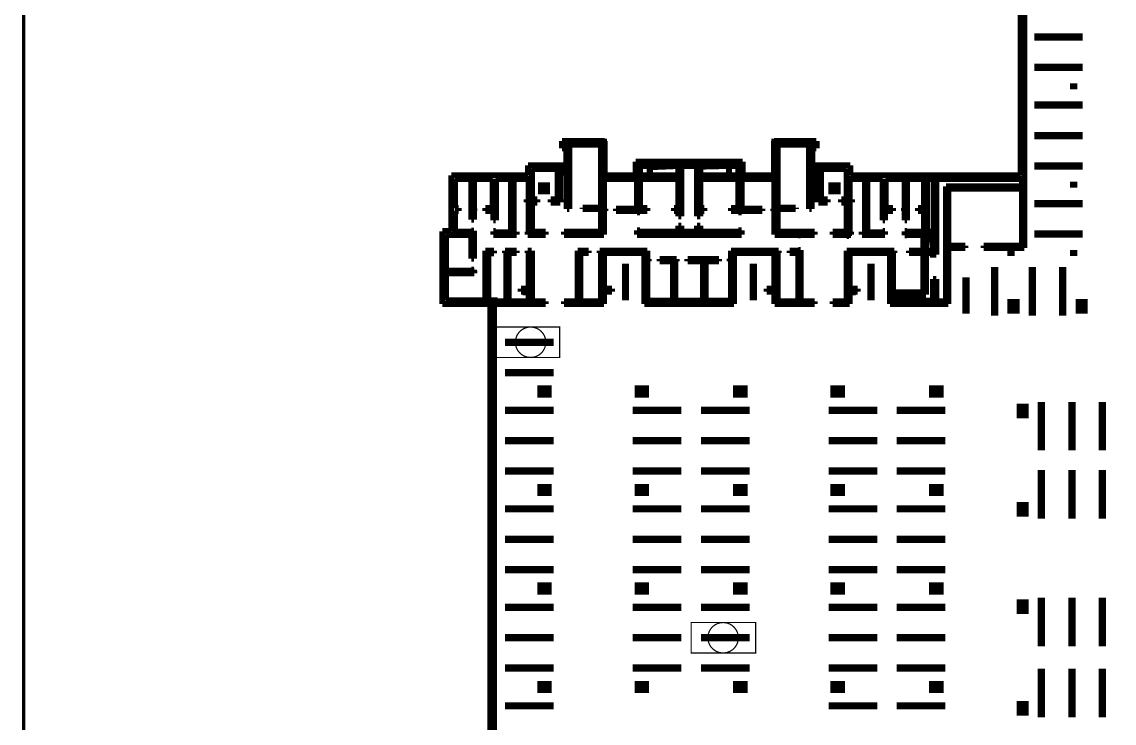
# Model space of a CAD drawing. Header units: millimetres. Extents: x 0 to 1249171, y -42321 to 335084.
# Drawn here: x 710752 to 800542, y 166175 to 223850 of the extents above; entities that cross this region are included whole.
import ezdxf

# ---------------------------------------------------------------- set-up
doc = ezdxf.new("R2010")
doc.units = ezdxf.units.MM
doc.header["$LTSCALE"] = 1000
doc.linetypes.add('A6-DK-B1F$0$HIDDEN2', pattern=[4.762499999999999, 3.175, -1.5875])
for name, color, linetype in [('A6-DK-B1F$0$A-PRKG', 175, 'A6-DK-B1F$0$HIDDEN2'), ('P_core', 1, 'Continuous'), ('P_lot', 5, 'Continuous'), ('留孔', 1, 'Continuous')]:
    doc.layers.add(name, color=color, linetype=linetype)
doc.layers.add('P_wall', color=7, linetype='Continuous', lineweight=50)
doc.layers.get('0').off()
doc.layers.get('A6-DK-B1F$0$A-PRKG').off()

# ---------------------------------------------------------------- blocks, each defined once
blk = doc.blocks.new('A6-DK-B1F$0$标准车位')
blk.add_lwpolyline([(350, 4599.999999999767), (1250, -2.328306436538696e-10), (2150, 4599.999999999767)])
blk.add_lwpolyline([(350, 4599.999999999767), (2150, 4599.999999999767), (2150, -2.328306436538696e-10), (350, -2.328306436538696e-10)], close=True)
at = {"layer": 'P_lot', "const_width": 600}
blk.add_lwpolyline([(1250, 299.9999999997672), (1250, 4299.999999999767)], dxfattribs=at)
blk = doc.blocks.new('A6-DK-B1F$0$$0$A$C46FA2BC5')
at = {"layer": 'P_lot', "const_width": 600}
blk.add_lwpolyline([(-1100, -650.0000000000007), (-1100, -3650)], dxfattribs=at)

msp = doc.modelspace()

# ---------------------------------------------------------------- linework, layer by layer
at = {"layer": 'P_core'}
for points in [[(754171.8784575646, 209660.0000000001), (753171.8784575646, 209660.0000000001), (754171.8784575646, 210660.0000000001), (753171.8784575646, 210660.0000000001)], [(777051.878345816, 209660.0000000001), (778051.878345816, 209660.0000000001), (777051.878345816, 210660.0000000001), (778051.878345816, 210660.0000000001)]]:
    msp.add_solid(points, dxfattribs=at)
at = {"layer": 'P_wall', "const_width": 300}
msp.add_lwpolyline([(710901.8667677012, 334834.20989163), (948920.5347595927, 334834.20989163), (948920.5347595927, -42071.08277393237), (710901.8667677012, -42071.08277393237)], close=True, dxfattribs=at)
at = {"layer": 'P_wall', "const_width": 500}
for points in [[(792866.8784428044, 211230.0000000005), (792866.8784428044, 226800.0000000005)], [(793166.8784428044, 226800.0000000005), (793166.8784428044, 210930.0000000005)], [(797516.8784428043, 218550.0000000006), (796916.8784428043, 218550.0000000006)], [(755151.8785008234, 214054.999595352), (758651.8783597819, 214054.999595352)], [(755151.8785008234, 213454.999595352), (755151.8785008234, 214054.999595352)], [(755751.878442809, 213454.999595352), (755151.8785008234, 213454.999595352)], [(758601.8779904547, 211034.999986157), (758601.8779904547, 214004.9811560501), (755501.878439723, 214004.981155984), (755501.878439723, 211755.0000000308)], [(755751.878442809, 213754.999595352), (755751.878442809, 213454.999595352)], [(758351.878442809, 213754.999595352), (755751.878442809, 213754.999595352)], [(758351.878442809, 213754.9811560448), (755751.878442809, 213754.9811560448)], [(755751.878442809, 213754.9811560448), (755751.878442809, 208554.9811560446)], [(758351.8781959633, 208554.9811560445), (758351.878442809, 213754.9811560448)], [(758351.878928504, 213654.9997259506), (758351.878442809, 213754.999595352)], [(758351.878928504, 210934.9998955037), (758351.878928504, 213654.9997259506)], [(758651.8783597819, 214054.999595352), (758651.8783597819, 213439.9994648795)], [(772571.8778748775, 211234.9998955037), (772571.8778748775, 214054.5974744248)], [(772571.8778748775, 214054.5974744248), (772871.878443577, 214054.5974744248)], [(772621.878812926, 211034.999986157), (772621.878812926, 214004.9811560501), (775721.8783636575, 214004.981155984), (775721.8783636575, 211755.0000000308)], [(772871.878443577, 213754.999595352), (772871.8778646122, 210934.9998955037)], [(772871.878443577, 214054.5974744248), (776071.8783025579, 214054.5974744248)], [(775471.879162771, 213754.999595352), (772871.878443577, 213754.999595352)], [(772871.8786074175, 208554.9811560445), (772871.8783605718, 213754.9811560448)], [(772871.8783605718, 213754.9811560448), (775471.8783605718, 213754.9811560448)], [(775471.8783605718, 213754.9811560448), (775471.8783605718, 208554.9811560446)], [(775471.8784739982, 213454.5975298262), (775471.879162771, 213754.999595352)], [(776071.8783025579, 213454.5974744248), (775471.8784739982, 213454.5975298262)], [(776071.8783025579, 214054.5974744248), (776071.8783025579, 213454.5974744248)], [(758651.8783597819, 213439.9994648795), (758651.878928504, 213439.9994648795)], [(758651.878928504, 213439.9994648795), (758651.878928504, 211234.9998955037)], [(752371.8784451219, 212054.9995573428), (752371.8784451219, 211234.9998955037)], [(755751.878442809, 212054.9995573428), (752371.8784451219, 212054.9995573428)], [(754791.878442809, 211755), (752671.878442809, 211755)], [(752671.878442809, 211755), (752671.878442809, 209245)], [(752671.8784451219, 211754.999595352), (755151.8787320089, 211754.9997097989)], [(752671.8784482656, 209244.9997259506), (752671.8784451219, 211754.999595352)], [(754791.878442809, 209245), (754791.878442809, 211755)], [(755501.878439723, 211755.0000000308), (754991.878442809, 211755)], [(754991.878442809, 211755), (754991.878442809, 209245)], [(755151.8787320089, 211754.9997097989), (755151.8788745523, 211454.9997262267)], [(755501.878439723, 209245.0000000308), (755501.878439723, 211755.0000000308)], [(755751.878442809, 208994.9997259506), (755751.878442809, 212054.9995573428)], [(761211.8770766538, 211234.9998955037), (761211.8770766538, 212354.999917069)], [(761211.8770766538, 212354.999917069), (770011.8769518886, 212354.9993748565)], [(761311.8779215848, 212205.0002830698), (769911.8783387006, 212205.0001301057)], [(761311.8779215848, 211235.0003242195), (761311.8779215848, 212205.0002830698)], [(761561.8803316292, 212004.9998955036), (764711.8793504465, 212004.9997014162)], [(761561.8803316292, 212004.9998955036), (761561.881227461, 208544.9997908338)], [(761561.8804099344, 212005.0003005817), (769661.8810004597, 212005.0001328563)], [(761561.8804099344, 211235.0003459156), (761561.8804099344, 212005.0003005817)], [(762351.7427419508, 212005.0001284111), (768872.0140612518, 212005.0001286642)], [(762351.7427419508, 211235.0001695531), (762351.7427419508, 212005.0001284111)], [(762351.7427419508, 211235.0000652468), (762351.7427419508, 212005.0001284111)], [(762351.7427419508, 212005.0001284111), (764761.8784017047, 212005.0001284111)], [(762351.7427419508, 211235.0000445283), (762413.9271227675, 211900.8813303199)], [(762413.9271227675, 211900.8813303199), (764761.8784017047, 212005.0001285047)], [(764711.8793504466, 208544.9997911974), (764711.8793504465, 212004.9997014162)], [(764761.8784017047, 212005.0001284111), (764761.8784017047, 211235.0000652468)], [(764961.8793504465, 212004.9996860124), (766261.8774529346, 212004.9996059129)], [(764961.8793504465, 212004.9996860125), (764961.8793504466, 208294.9997911974)], [(766261.8774529346, 212004.999605913), (766261.8774529346, 208294.9997911974)], [(766461.8784014977, 212005.0001284771), (766461.8784015421, 211235.0000653127)], [(768872.0140612518, 212005.0001286642), (766461.8784014977, 212005.0001284771)], [(766461.8784015421, 211235.0000653127), (766568.3443334466, 211946.367564301)], [(766511.8774529347, 212004.9995905093), (769661.8810114007, 212004.9993964215)], [(766511.8774529346, 208544.9997911974), (766511.8774529346, 212004.9995905092)], [(766568.3443334466, 211946.367564301), (768872.0140612518, 212005.0001286642)], [(768872.0140612518, 212005.0001286642), (768872.0140831111, 211235.0002945779)], [(768872.014061296, 211235.0000654999), (768872.0140612518, 212005.0001286642)], [(769661.8810004597, 212005.0001328563), (769661.8810223191, 211235.0002945779)], [(769661.8810114007, 208544.9997911974), (769661.8810114007, 212004.9993964215)], [(769911.8783387006, 212205.0001301057), (769911.87836823, 211235.0003036816)], [(770011.8769518886, 212354.9993748565), (770011.8769518886, 211234.9998955037)], [(775471.8783574525, 212054.9997025697), (775471.8780806481, 208994.9997259506)], [(778851.8783582591, 212054.9995590764), (775471.8783574525, 212054.9997025697)], [(775721.8783636575, 209245.0000000308), (775721.8783636575, 211755.0000000308)], [(775721.8783636575, 211755.0000000308), (776231.8783605718, 211755)], [(775771.481981189, 212054.9997262266), (776071.8780713724, 212054.999711467)], [(776071.8780713724, 211754.9997259506), (778551.8783582591, 211754.9997259506)], [(776071.8780713724, 211454.9997262267), (776071.8780713724, 211754.9997259506)], [(776231.8783605718, 211755), (776231.8783605718, 209245)], [(776431.8783605718, 209245), (776431.8783605718, 211755)], [(776431.8783605718, 211755), (778551.8783605718, 211755)], [(778551.8783605718, 211755), (778551.8783605718, 209245)], [(778551.8783582591, 211754.9997259506), (778551.8783582591, 209244.9997259506)], [(778851.8783582591, 211234.9998955037), (778851.8783582591, 212054.9995590764)], [(746062.0766332829, 211234.9998955037), (746062.0766332826, 206634.9997911974)], [(752371.8784451219, 211234.9998955037), (746062.0766332829, 211234.9998955037)], [(746362.0766332829, 210934.9996178967), (749461.8787519475, 210934.9996178967)], [(746362.0766332829, 208544.9997911975), (746362.0766332829, 210934.9996178967)], [(747711.8773404444, 207585.0000652468), (747711.8773404444, 210934.9998919461)], [(747911.8773404444, 208504.7777410288), (747911.8773404444, 210934.9998919461)], [(749461.8787519475, 210934.9996178967), (749461.8785967291, 208544.9997911974)], [(749711.8785843612, 208294.9997911974), (749711.8787550625, 210934.9996178967)], [(749711.8787550625, 210934.9996178967), (752421.8784450891, 210934.9996178967)], [(750966.8783180628, 210934.9998919461), (750966.9328543032, 206534.4000020279)], [(751166.8783180628, 210934.9998919461), (751166.9328543032, 206585.0131808825)], [(752421.8784417211, 209244.9999945003), (752421.87844114, 210935.0001637632)], [(752421.8784450891, 210934.9996178967), (752421.8784479746, 209244.9997262408)], [(755151.8788745523, 211454.9997262267), (755501.8785853524, 211454.9997262267)], [(755501.8785853524, 211454.9997262267), (755501.878442809, 208994.9997259506)], [(761311.8810674683, 210934.9998951401), (758351.878928504, 210934.9998955037)], [(758601.8779904547, 211034.999986157), (758601.8782392995, 208454.9811560446)], [(758651.878928504, 211234.9998955037), (760861.8786136387, 211234.9998955037)], [(760861.8786136387, 211234.9998955037), (761211.8770766538, 211234.9998955037)], [(761311.8779215848, 211235.0003321751), (761311.8778778871, 208195.3462049308)], [(764961.8793504352, 211235.000332357), (761311.8779215848, 211235.0003321751)], [(761311.881239829, 208294.9997908338), (761311.8810674683, 210934.9998951401)], [(761561.8778513278, 210935.0001691894), (761561.8778513278, 208195.3462026205)], [(764961.8793504352, 210935.0001693713), (761561.8778513278, 210935.0001691894)], [(764761.8784017047, 211235.0000652468), (762351.7427419508, 211235.0000652468)], [(769911.87836823, 211235.0003325388), (766261.8774529233, 211235.0003323845)], [(769661.878297973, 210935.0001695531), (766261.8774529233, 210935.0001694004)], [(766461.8784015421, 211235.0000653127), (768872.014061296, 211235.0000654999)], [(769661.878297973, 208195.3462026205), (769661.878297973, 210935.0001695531)], [(769911.8783245322, 208195.3462049308), (769911.87836823, 211235.0003325388)], [(769911.8811746583, 210934.9998955037), (769911.8809990328, 208294.9997911974)], [(772871.8778646122, 210934.9998955037), (769911.8811746583, 210934.9998955037)], [(770011.8769518886, 211234.9998955037), (772571.8778748775, 211234.9998955037)], [(772621.878812926, 211034.999986157), (772621.8785640812, 208454.9811560446)], [(775721.8780754855, 211454.9997262267), (776071.8780713724, 211454.9997262267)], [(775721.8780806481, 208994.9997259506), (775721.8780754855, 211454.9997262267)], [(778801.8783616596, 209244.9999945003), (778801.8783622407, 210935.0001637632)], [(778801.8783582591, 210934.9998955037), (781511.8780495783, 210934.9998955037)], [(778801.8783582591, 209244.9997262408), (778801.8783582591, 210934.9998955037)], [(781761.8780859764, 211234.9998955037), (778851.8783582591, 211234.9998955037)], [(780056.8784852958, 210885.0001695531), (780056.8239490555, 206585.0131808452)], [(780256.8784852958, 210885.0001695531), (780256.8239490555, 206534.9837834784)], [(781511.8780495783, 210934.9998955037), (781511.8782190199, 208294.9997911974)], [(785162.0766332828, 211234.9998955037), (781761.8780859764, 211234.9998955037)], [(781761.8782066519, 208544.9997911974), (781761.8780994344, 210934.9998955037)], [(781761.8780859764, 210934.9998955037), (784911.8787799262, 210934.9998955037)], [(783321.8786970091, 208544.9999074305), (783321.8786970091, 210885.0001695529)], [(783521.8786970091, 207535.0000652465), (783521.8786970091, 210885.0001695528)], [(784911.8787799262, 210934.9998955037), (784911.8787799275, 208544.9997911974)], [(785152.0765474576, 211230.0000000005), (792866.8784428044, 211230.0000000005)], [(785152.0765488811, 210930.0000000005), (785152.0765474576, 211230.0000000005)], [(793166.8784428044, 210930.0000000005), (785152.0765488811, 210930.0000000005)], [(785162.0766332828, 209394.9997911975), (785162.0766332828, 211234.9998955037)], [(785712.0767934654, 205250.0041482272), (785712.0767934654, 210930.0041482272)], [(785912.0767934654, 205450.0041482272), (785912.0767934654, 210930.0041482272)], [(792366.8784427969, 210980.0000000006), (791766.8784427969, 210980.0000000006)], [(792966.8784427817, 210930.0041482272), (792966.8784427817, 205450.0041482272)], [(793166.8784427817, 210930.0041482272), (793166.8784427817, 205250.0041482272)], [(786712.0767934654, 210330.0041482272), (792966.8784427817, 210330.0041482272)], [(786712.0767934654, 205450.0041482272), (786712.0767934654, 210330.0041482272)], [(786912.0767934654, 210130.0041482272), (792966.8784427817, 210130.0041482272)], [(786912.0767934654, 205450.0041482272), (786912.0767934654, 210130.0041482272)], [(797516.8784428043, 210450.0000000006), (796916.8784428043, 210450.0000000006)], [(752244.878448585, 209244.9997259506), (752244.878448585, 208994.9997259506)], [(752421.8784479746, 209244.9997262408), (752244.878448585, 209244.9997259506)], [(752244.878448585, 208994.9997259506), (752994.8765226044, 208994.9994487564)], [(752421.8781577878, 208995), (752421.8781577878, 206585.0000652468)], [(752671.8781577878, 209044.9998421838), (753121.878442809, 209044.9998421838)], [(752671.8781577878, 208994.9998421838), (752671.8781577878, 209044.9998421838)], [(752671.8781577878, 206584.8276871168), (752671.8781577878, 208995)], [(752671.878442809, 209245), (753121.878442809, 209245.0000000001)], [(752994.8765226044, 209244.9997259506), (752671.8784482656, 209244.9997259506)], [(752994.8765226044, 208994.9994487564), (752994.8765226044, 209244.9997259506)], [(753121.878442809, 208995.0000000001), (752994.8765186225, 208994.9999999793)], [(753121.878442809, 209245.0000000001), (753121.878442809, 208995.0000000001)], [(754221.878442809, 208995.0000000001), (754221.878442809, 209245.0000000001)], [(754221.878442809, 209245.0000000001), (754791.878442809, 209245)], [(754221.878442809, 209044.9998421838), (755011.8784576643, 209044.9997679286)], [(755011.878442809, 208995), (754221.878442809, 208995.0000000001)], [(754991.878442809, 209245), (755011.878442809, 209245)], [(755011.878442809, 209245), (755011.878442809, 208995)], [(755501.878442809, 208995), (755501.878442809, 209245)], [(755551.878442809, 208995), (755501.878442809, 208995)], [(755501.878442809, 208994.9997259506), (755751.878442809, 208994.9997259506)], [(755551.878442809, 208454.9811560446), (755551.878442809, 208995)], [(775471.8780806481, 208994.9997259506), (775721.8780806481, 208994.9997259506)], [(775671.8783605718, 208454.9811560446), (775671.8783605718, 208995)], [(775671.8783605718, 208995), (775721.8783605718, 208995)], [(775721.8783605718, 208995), (775721.8783605718, 209245)], [(776231.8783605718, 209245), (776211.8783605718, 209245)], [(776211.8783605718, 209245), (776211.8783605718, 208995)], [(777001.8783605718, 209044.9659869966), (776211.8783605718, 209044.9659869966)], [(776211.8783605718, 208995), (777001.8783605718, 208995.0000000001)], [(777001.8783605718, 209245.0000000001), (776431.8783605718, 209245)], [(777001.8783605718, 208995.0000000001), (777001.8783605718, 209245.0000000001)], [(778551.8783605718, 209245), (778101.8783605718, 209245.0000000001)], [(778101.8783605718, 209245.0000000001), (778101.8783605718, 208995.0000000001)], [(778551.884950878, 209044.9659869966), (778101.8783605718, 209044.9659869966)], [(778101.8783605718, 208995.0000000001), (778228.8802847583, 208994.9999999793)], [(778228.8802807771, 209244.9997259506), (778228.8802807771, 208994.9997259506)], [(778551.8783582591, 209244.9997259506), (778228.8802807771, 209244.9997259506)], [(778228.8802807771, 208994.9997259506), (778751.878354796, 208994.9997259506)], [(778551.8786455928, 208995), (778551.8786455928, 206585.0000652467)], [(778551.884950878, 208994.9659869966), (778551.884950878, 209044.9659869966)], [(778751.878354796, 208994.9997259506), (778978.878354796, 208994.9997259506)], [(778978.878354796, 209244.9997259506), (778801.8783582591, 209244.9997262408)], [(778801.8786455928, 208995), (778801.8786455928, 206585.0000652093)], [(778978.878354796, 208994.9997259506), (778978.878354796, 209244.9997259506)], [(785161.8776424836, 208144.9997911974), (785162.0766332828, 209394.9997911975)], [(746661.8774547325, 208544.9997911975), (746362.0766332829, 208544.9997911975)], [(746362.0766332829, 208294.9997911975), (746661.8774547325, 208294.9997911975)], [(746362.0766332826, 206584.9997911974), (746362.0766332829, 208294.9997911975)], [(746661.8774547325, 208294.9997911975), (746661.8774547325, 208544.9997911975)], [(747951.878309146, 208504.7777410288), (747911.8773404444, 208504.7777410288)], [(747951.878309146, 208305), (747911.8773407498, 208305)], [(747911.8773404444, 207585.0000652468), (747911.8773404444, 208305)], [(747951.878309146, 208505), (747951.878309146, 208305)], [(748851.8784451215, 208544.9997911974), (748851.8784451215, 208294.9997911974)], [(749461.8785967291, 208544.9997911974), (748851.8784451215, 208544.9997911974)], [(748851.8784451215, 208294.9997911974), (749711.8785843612, 208294.9997911974)], [(749511.878302962, 207534.8846894613), (749511.878302962, 208295.0000652468)], [(749711.878302962, 208295.0000652468), (749711.878302962, 207534.8846894613)], [(752421.8784451219, 208444.9997911974), (752671.8784451219, 208444.9997911974)], [(752421.8784451219, 206584.9997911975), (752421.8784451219, 208444.9997911974)], [(752671.8784451219, 208444.9997911974), (752671.8784451219, 206584.8274130675)], [(755751.878442809, 208454.9811560446), (755551.878442809, 208454.9811560446)], [(755751.878442809, 208554.9811560446), (755751.878442809, 208454.9811560446)], [(756851.878442809, 208454.9811560445), (756851.878442809, 208554.9811560446)], [(756851.878442809, 208554.9811560446), (758351.8781959633, 208554.9811560445)], [(757071.878442809, 208454.9811560446), (756851.878442809, 208454.9811560445)], [(757191.8784428089, 208454.9811560446), (757071.8784428089, 208454.9811560446)], [(758601.8782392995, 208454.9811560446), (757191.878442809, 208454.9811560446)], [(758351.8781959643, 208654.9999258667), (758351.8781959643, 206584.9999258667)], [(758601.8781959643, 208654.9999258667), (758351.8781959643, 208654.9999258667)], [(758601.8782200075, 208655.0000594569), (758601.8781919824, 208655.0000594569)], [(758601.8781919824, 208655.0000594569), (758601.8781919824, 208454.9811560446)], [(758601.8781959643, 206334.9999258667), (758601.8781959643, 208654.9999258667)], [(758702.1644726172, 208495.0000652468), (758601.8786411702, 208495.0000652468)], [(758702.1644726172, 208295.0000652468), (758601.8786411702, 208295.0000652468)], [(758702.1644726172, 208495.0000652468), (758702.1644726172, 208295.0000652468)], [(761311.8780041875, 208495.0003908545), (759602.1644726172, 208495.0000652468)], [(759602.1644726172, 208295.0000652468), (759602.1644726172, 208495.0000652468)], [(761311.8780041875, 208295.0003908545), (759602.1644726172, 208295.0000652468)], [(761311.8778778871, 208195.3462049308), (761563.1801651563, 208195.3462026084)], [(762171.878928504, 208294.9997911974), (761311.881239829, 208294.9997908338)], [(761561.881227461, 208544.9997908338), (762171.878928504, 208544.9997911974)], [(762171.878928504, 208544.9997911974), (762171.878928504, 208294.9997911974)], [(764361.8793504466, 208544.9997911974), (764711.8793504466, 208544.9997911974)], [(764361.8793504466, 208294.9997911974), (764361.8793504466, 208544.9997911974)], [(764711.8793504466, 208294.9997911974), (764361.8793504466, 208294.9997911974)], [(764711.8793504466, 207844.9997911974), (764711.8793504466, 208294.9997911974)], [(764961.8793504466, 208294.9997911974), (764961.8793504466, 207844.9997911974)], [(766261.8774529346, 208294.9997911974), (766261.8774529346, 207844.9997911974)], [(766861.8774529344, 208544.9997911974), (766511.8774529346, 208544.9997911974)], [(766511.8774529346, 208294.9997911974), (766861.8774529344, 208294.9997911974)], [(766511.8774529346, 207844.9997911974), (766511.8774529346, 208294.9997911974)], [(766861.8774529344, 208294.9997911974), (766861.8774529344, 208544.9997911974)], [(769051.3967783048, 208544.9997911974), (769661.8810114007, 208544.9997911974)], [(769051.3967783048, 208294.9997911974), (769051.3967783048, 208544.9997911974)], [(769911.8809990328, 208294.9997911974), (769051.3967783048, 208294.9997911974)], [(769660.5766382245, 208195.3462026084), (769911.8783245322, 208195.3462049308)], [(769911.8787991933, 208495.0003908545), (771621.5923307636, 208495.0000652468)], [(769911.8787991933, 208295.0003908545), (771621.5923307636, 208295.0000652468)], [(771621.5923307636, 208295.0000652468), (771621.5923307636, 208495.0000652468)], [(772521.5923307636, 208495.0000652468), (772521.5923307636, 208295.0000652468)], [(772521.5923307636, 208495.0000652468), (772621.8781622106, 208495.0000652468)], [(772521.5923307636, 208295.0000652468), (772621.8781622106, 208295.0000652468)], [(772621.8778748771, 206334.9999258667), (772621.8778748771, 208654.9999258667)], [(772621.8778748771, 208654.9999258667), (772871.8778748771, 208654.9999258667)], [(772621.8785833732, 208655.0000594569), (772621.8786113984, 208655.0000594569)], [(772621.8786113984, 208655.0000594569), (772621.8786113984, 208454.9811560446)], [(772621.8785640812, 208454.9811560446), (774031.8783605718, 208454.9811560446)], [(772871.8778748771, 208654.9999258667), (772871.8778748771, 206584.9999258667)], [(774371.8783605718, 208554.9811560446), (772871.8786074175, 208554.9811560445)], [(774031.8783605718, 208454.9811560446), (774151.8783605718, 208454.9811560446)], [(774151.8783605718, 208454.9811560446), (774371.8783605718, 208454.9811560445)], [(774371.8783605718, 208454.9811560445), (774371.8783605718, 208554.9811560446)], [(775471.8783605718, 208554.9811560446), (775471.8783605718, 208454.9811560446)], [(775471.8783605718, 208454.9811560446), (775671.8783605718, 208454.9811560446)], [(778551.8783582591, 208444.9997911974), (778551.8783582596, 206584.8274130675)], [(778801.8783582591, 208444.9997911974), (778551.8783582591, 208444.9997911974)], [(778801.8783582596, 206584.9997911975), (778801.8783582591, 208444.9997911974)], [(781511.8782190199, 208294.9997911974), (782371.8783582596, 208294.9997911974)], [(781511.8785004186, 207534.7278387374), (781511.8785004186, 208295.0000652466)], [(781711.8785004186, 207534.7278387374), (781711.8785004186, 208295.0000652466)], [(782371.8783582596, 208544.9997911974), (781761.8782066519, 208544.9997911974)], [(782371.8783582596, 208294.9997911974), (782371.8783582596, 208544.9997911974)], [(783271.8784942346, 208545.2221664017), (783271.8784942346, 208295.0000652467)], [(783271.8784942346, 208544.9999074305), (783321.8786970091, 208544.9999074305)], [(783271.8784942346, 208295.0000652467), (783321.8786967036, 208295.0000652467)], [(783321.8786970091, 207535.0000652466), (783321.8786970091, 208295.0000652467)], [(784411.8787799275, 208544.9997911974), (784411.8787799275, 208294.9997911974)], [(784911.8787799275, 208544.9997911974), (784411.8787799275, 208544.9997911974)], [(784411.8787799275, 208294.9997911974), (784911.8787799274, 208294.9997911974)], [(784911.8787799274, 208294.9997911974), (784911.8787799274, 208144.9997911974)], [(784911.8787799161, 208145.0000652467), (784911.8787799161, 206935.0000652467)], [(784911.8787799274, 208144.9997911974), (785161.8776424836, 208144.9997911974)], [(785162.0766332832, 208294.9997911974), (785161.8787799274, 208294.9997911974)], [(785161.8787799161, 206935.0000652467), (785161.8787799161, 208145.0000652467)], [(747711.8773404444, 207585.0000652468), (747911.8773404444, 207585.0000652468)], [(749711.878302962, 207534.8846894613), (749511.878302962, 207534.8846894613)], [(764961.8793504466, 207844.9997911974), (764711.8793504466, 207844.9997911974)], [(766261.8774529346, 207844.9997911974), (766511.8774529346, 207844.9997911974)], [(781711.8785004186, 207534.7278387374), (781511.8785004186, 207534.7278387374)], [(783521.8786970091, 207535.0000652465), (783321.8786970091, 207535.0000652466)], [(745311.8781188406, 206634.9997911974), (745311.878118841, 200654.9998955037)], [(746062.0766332826, 206634.9997911974), (745311.8781188406, 206634.9997911974)], [(745361.8781188416, 206634.9997424865), (745361.8781188416, 206634.9998077333)], [(745611.8781188406, 206334.9998077333), (745661.8781188416, 206334.9998077333)], [(745611.8781188416, 200954.999471424), (745611.8781188406, 206334.9998077333)], [(745661.8781188416, 206334.9997911974), (747711.8773404557, 206334.9997911974)], [(745661.8781188416, 206334.9998077333), (745661.8781188416, 206334.9997911974)], [(747711.8773404557, 206584.9997911974), (746362.0766332826, 206584.9997911974)], [(747711.8773404444, 206685.0000652468), (747911.8773404444, 206685.0000652468)], [(747711.8773404444, 204375.0000652466), (747711.8773404444, 206685.0000652468)], [(747711.8773404557, 206334.9997911974), (747711.8773404557, 206584.9997911974)], [(747911.8773404444, 206685.0000652468), (747911.8773404444, 204375.0000652466)], [(749711.878302962, 206634.8846894613), (749511.878302962, 206634.8846894613)], [(749511.878302962, 206334.7958361559), (749511.878302962, 206634.8846894613)], [(750903.9478599328, 206334.8087137504), (749511.878302962, 206334.7958361559)], [(749711.878302962, 206534.3868863922), (749711.878302962, 206634.8846894613)], [(750903.9455256755, 206534.3997639867), (749711.878302962, 206534.3868863922)], [(750966.932848406, 206534.398768181), (750903.9455256986, 206534.3979910139)], [(750903.9478599328, 206334.8087137504), (751421.8796121149, 206334.8170169624)], [(751421.8772778955, 206585.0183299026), (751166.9328483755, 206585.0144147293)], [(751421.8796123896, 206334.7958361485), (751421.8772778955, 206585.0183299026)], [(752321.8796123896, 206334.7958361485), (752321.8772781324, 206585.0000652394)], [(752321.8772781324, 206585.0000652394), (752421.8781637221, 206585.0000652468)], [(752321.8784454227, 206584.9997911975), (752421.8784451219, 206584.9997911975)], [(752321.8784451219, 206334.8274130675), (752321.8784454227, 206584.9997911975)], [(752471.8784451219, 206334.8274130675), (752321.8784451219, 206334.8274130675)], [(752321.8796119479, 206334.8298945568), (752471.680187941, 206334.8311455516)], [(752421.8781577878, 206334.8276871168), (753811.8444636177, 206335.0000652467)], [(752421.8781577878, 206334.8307460919), (752421.8781577878, 206334.8276871168)], [(753071.8784451219, 206334.8274130675), (752471.8784451219, 206334.8274130675)], [(753812.0614828024, 206585.0000652467), (752671.8781577878, 206584.8276871168)], [(752671.8784451219, 206584.8274130675), (753071.8784451219, 206584.8274130675)], [(753071.8784451219, 206584.8274130675), (753071.8784451219, 206334.8274130675)], [(753811.8444636177, 206335.0000652467), (753812.0614828024, 206585.0000652467)], [(755312.0464132804, 206585.0000652467), (755311.8293940957, 206335.0000652467)], [(755311.8293940957, 206335.0000652467), (757951.8786411702, 206334.8276871168)], [(757951.8786411702, 206584.8276871168), (755312.0464132804, 206585.0000652467)], [(757851.8781959643, 206584.9999258667), (757851.8781959643, 206334.9999258667)], [(758351.8781959643, 206584.9999258667), (757851.8781959643, 206584.9999258667)], [(757851.8781959643, 206334.9999258667), (758601.8781959643, 206334.9999258667)], [(761311.8778563797, 206695.3467701425), (761311.8778513278, 206335.0003302702)], [(761561.8779858962, 206695.3467678321), (761311.8778563797, 206695.3467701425)], [(761311.8778513278, 206335.0003302702), (769911.878297973, 206335.0003306339)], [(761561.8779858962, 206695.3467678321), (761561.8778513278, 206585.0003302702)], [(761561.8778513278, 206585.0003302702), (769661.878297973, 206585.0003306339)], [(762861.8794466895, 206584.9997911974), (762861.8794466895, 206334.9997911974)], [(764711.879464448, 206584.9997911974), (762861.8794466895, 206584.9997911974)], [(762861.8794466895, 206334.9997911974), (764961.879464448, 206334.9997911974)], [(764711.879464448, 207084.9997911974), (764711.879464448, 206584.9997911974)], [(764961.879464448, 207084.9997911974), (764711.879464448, 207084.9997911974)], [(764961.879464448, 206334.9997911974), (764961.879464448, 207084.9997911974)], [(766261.8773389333, 207084.9997911974), (766511.8773389333, 207084.9997911974)], [(766261.8773389333, 206334.9997911974), (766261.8773389333, 207084.9997911974)], [(768361.8773566915, 206334.9997911974), (766261.8773389333, 206334.9997911974)], [(766511.8773389333, 207084.9997911974), (766511.8773389333, 206584.9997911974)], [(766511.8773389333, 206584.9997911974), (768361.8773566915, 206584.9997911974)], [(768361.8773566915, 206584.9997911974), (768361.8773566915, 206334.9997911974)], [(769661.878297973, 206585.0003306339), (769661.878297973, 206695.3467678321)], [(769911.8783030249, 206695.3467701425), (769661.8788174846, 206695.3467678321)], [(769911.878297973, 206335.0003306339), (769911.8783030249, 206695.3467701425)], [(773371.8778748771, 206334.9999258667), (772621.8778748771, 206334.9999258667)], [(772871.8778748771, 206584.9999258667), (773371.8778748771, 206584.9999258667)], [(775910.3970919219, 206585.0000652467), (773271.8781622105, 206585.0000652467)], [(774572.3182952105, 206335.0000652467), (773271.8781622105, 206335.0000652467)], [(773371.8778748771, 206584.9999258667), (773371.8778748771, 206334.9999258667)], [(774572.3182952105, 206335.0000652467), (774572.2721430716, 206288.2266942829)], [(774572.2721430716, 206288.2266942829), (774772.2721437853, 206288.2266942829)], [(774772.2721437853, 206288.2266942829), (774772.3182959241, 206335.0000652467)], [(775910.3970919219, 206335.0000652467), (774772.3182959241, 206335.0000652467)], [(775910.3970919219, 206335.0000652467), (775910.3970919219, 206585.0000652467)], [(778551.8786455928, 206585.0000652467), (777411.857397458, 206585.0000652467)], [(777411.857397458, 206335.0000652467), (777411.857397458, 206585.0000652467)], [(778551.8786717578, 206335.0000652467), (777411.857397458, 206335.0000652467)], [(778151.8783582596, 206584.8274130675), (778151.8783582596, 206334.8274130675)], [(778551.8783582596, 206584.8274130675), (778151.8783582596, 206584.8274130675)], [(778151.8783582596, 206334.8274130675), (778751.8783582596, 206334.8274130675)], [(778551.8786717578, 206235.0607165742), (778551.8786717578, 206335.0000542035)], [(778751.8783582596, 206334.8274130675), (778901.8783582596, 206334.8274130675)], [(778801.8786455928, 206335.0000652467), (778751.8786717578, 206335.0000652467)], [(778751.8786717578, 206335.0000542035), (778751.8786717578, 206235.0607165742)], [(778901.8756388862, 206335.002272769), (778752.0766154396, 206335.0035236813)], [(778901.8783579587, 206584.9997911975), (778801.8783582596, 206584.9997911975)], [(778901.8779727018, 206585.0000652843), (778801.8786396584, 206585.0000652093)], [(778801.8786455928, 206335.0031078043), (778801.8786455928, 206335.0000652467)], [(778901.8756384447, 206334.9682143607), (778901.8779727018, 206585.0000652843)], [(778901.8783582596, 206334.8274130675), (778901.8783579587, 206584.9997911975)], [(779801.8756384447, 206334.9682143606), (779801.8779729387, 206585.0183299475)], [(781219.8089432964, 206334.9694207536), (779801.8756387193, 206334.9893951746)], [(779801.8779729387, 206585.0183299475), (780056.8239490706, 206585.0144146919)], [(780256.8239490403, 206534.9825496312), (781219.8112775306, 206534.9701013376)], [(781219.8089432808, 206334.9682142856), (781711.8785004186, 206334.9682142856)], [(781219.811277538, 206534.9706678424), (781511.8785004186, 206534.9706678424)], [(781511.8785004186, 206634.7278387374), (781711.8785004186, 206634.7278387374)], [(781511.8785004186, 206534.9706678424), (781511.8785004186, 206634.7278387374)], [(781711.8785004186, 206334.9682142856), (781711.8785004186, 206634.7278387374)], [(783321.8774023096, 206284.9987090318), (783321.8776896539, 206635.0000652466)], [(783521.8778868376, 206284.9987090318), (783321.8774023096, 206284.9987090318)], [(783321.8776896539, 206635.0000652466), (783521.8781741819, 206635.0000652466)], [(783511.878894204, 206584.8287692826), (784911.8787799274, 206584.8287692826)], [(783511.878894204, 206334.8274130675), (783511.878894204, 206584.8287692826)], [(785661.8781158181, 206334.8274130675), (783511.878894204, 206334.8274130675)], [(783521.8781741819, 206635.0000652466), (783521.8778868376, 206284.9987090318)], [(784862.2190180258, 205034.9677175795), (784862.2190180258, 206284.9987090317)], [(784911.8787799274, 206934.9997911974), (785161.8787799274, 206934.9997911974)], [(784911.8787799274, 206584.8287692826), (784911.8787799274, 206934.9997911974)], [(785062.2190180258, 205034.9677175795), (785062.2190180258, 206284.9987090317)], [(785062.2190180258, 205034.9677175795), (785062.2190180258, 206284.9987090317)], [(785062.2190180258, 206284.9987090317), (785661.875396445, 206284.9987090317)], [(785161.8787799274, 206934.9997911974), (785161.8787799274, 206584.8287205716)], [(785161.8787799274, 206584.8287205716), (785912.0765907255, 206584.8287205716)], [(785185.6659749462, 206139.4867437999), (785661.875396445, 206284.9987090317)], [(785661.875396445, 206284.9987090317), (785661.875396445, 205195.0001201763)], [(785661.8781158181, 205194.9998461269), (785661.8781158181, 206334.8274130675)], [(785912.0765907255, 206584.8287205716), (785912.0765907255, 204884.9997911974)], [(786712.0767934666, 206525.0000652468), (786912.0767934666, 206525.0000652468)], [(786712.0767934666, 206325.0000652468), (786712.0767934666, 206525.0000652468)], [(786712.0767934666, 206325.0000652468), (786712.0768417355, 200855.0000165358)], [(786912.0767934666, 206525.0000652468), (786912.0768417355, 200655.0000165358)], [(778751.8786717578, 206235.0607165742), (778551.8786717578, 206235.0607165742)], [(785062.2190180258, 205034.9677175795), (785185.6659749462, 206139.4867437999)], [(786712.0767934654, 205450.0041482272), (788316.8784428022, 205450.0041482272)], [(788316.8784428022, 205450.0041482272), (788316.8784428022, 205250.0041482272)], [(789816.8784428022, 205450.0041482272), (789816.8784428022, 205250.0041482272)], [(792966.8784427817, 205450.0041482272), (789816.8784428022, 205450.0041482272)], [(748851.8781637221, 205035.1966984424), (749571.7829405128, 205035.1966984424)], [(748851.8781637221, 203705.0000622901), (748851.8781637221, 205035.1966984424)], [(748851.8781637221, 205034.9999999465), (749571.7829405128, 205034.9999999465)], [(748851.8781637332, 204854.9999999465), (748851.8781637332, 200905.0001695531)], [(749101.8781637221, 204815.1966984424), (749101.8781637332, 200905.0001695531)], [(749101.8781637221, 204815.1966984424), (749101.8781637221, 203705.0000622901)], [(749571.7829405128, 204815.1966984424), (749101.8781637221, 204815.1966984424)], [(749571.7829405128, 205035.1966984424), (749571.7829405128, 204815.1966984424)], [(750471.7829405128, 205034.9999999465), (750471.7829405128, 204834.9999999465)], [(750471.7829405128, 205034.9999999465), (751421.8781382545, 205034.9999999466)], [(750471.7829405128, 204834.9999999465), (750571.7829405128, 204834.9999999465)], [(750571.7829405128, 204834.9999999465), (750571.7829405128, 200855.0001695531)], [(750771.7829405128, 204834.9999999465), (751421.8781382545, 204834.9999999466)], [(750771.7829405128, 204834.9999999465), (750771.7829405128, 200855.0001695531)], [(751421.8781382545, 204834.9999999466), (751421.8781382545, 205034.9999999465)], [(752321.8781382545, 205034.9999999465), (752321.8781382545, 204834.9999999466)], [(752321.8781382545, 205034.9999999466), (752671.8781371193, 205034.9999999465)], [(752321.8781382545, 204834.9999999466), (752421.8781382545, 204834.9999999465)], [(752421.8781382545, 204834.9999999465), (752421.8781889551, 200855.0001695531)], [(752671.8781371193, 205034.9999999465), (752671.8781900905, 200855.0001695531)], [(756452.0421293863, 205035.0000652467), (756452.0421460386, 200855.0001695531)], [(756452.0421293863, 205035.0000652467), (757351.8786471155, 205035.0000652467)], [(756651.0421301, 204835.0000652467), (756651.0421460385, 200855.0001695531)], [(757351.8786471155, 204835.0000652467), (756651.0421301, 204835.0000652467)], [(757351.8786471155, 205035.0000652467), (757351.8786471155, 204835.0000652467)], [(758251.8786471155, 205035.0000652467), (762171.8786471155, 205035.0000652467)], [(758251.8786471155, 205035.0000652467), (758251.8786471155, 204835.0000652467)], [(758251.8786471155, 204835.0000652467), (758351.8786471155, 204835.0000652467)], [(758351.8786471155, 200855.0001695531), (758351.8786471155, 204835.0000652467)], [(758601.8786471155, 204835.0000652467), (758601.8786471155, 200655.0001695531)], [(761921.8786471155, 204835.0000652467), (758601.8786471155, 204835.0000652467)], [(761921.8786471155, 200905.0001695531), (761921.8786471155, 204835.0000652467)], [(762171.8786471155, 205035.0000652467), (762171.8786471155, 204352.2878104212)], [(769052.139426673, 205035.0000652467), (772971.8781622105, 205035.0000652467)], [(769052.139426673, 204367.5217041896), (769052.139426673, 205035.0000652467)], [(769302.139426673, 204838.1967637426), (772621.8781622105, 204838.1967637426)], [(769302.139426673, 203705.00006229), (769302.139426673, 204838.1967637426)], [(772621.8781622105, 204838.1967637426), (772621.8781622105, 200655.0001695531)], [(772871.8781622105, 204838.1967637426), (772871.8781622105, 200855.0001695531)], [(772871.8781622105, 204838.1967637426), (772971.8781622105, 204838.1967637426)], [(772971.8781622105, 204838.1967637426), (772971.8781622105, 205035.0000652467)], [(773871.8781622105, 205038.1967637426), (773871.8781622105, 204838.1967637426)], [(774572.3182952105, 205038.1967637426), (773871.8781622105, 205038.1967637426)], [(773871.8781622105, 204838.1967637426), (774572.3182952105, 204838.1967637426)], [(774572.3182952105, 205088.1967637426), (774772.3182959241, 205088.1967637426)], [(774572.3182952105, 205038.1967637426), (774572.3182952105, 205088.1967637426)], [(774572.3182952105, 204838.1967637426), (774572.318279272, 200855.0001695531)], [(774772.3182959241, 205088.1967637426), (774772.3182959241, 205038.1967637426)], [(774772.3182959241, 205038.1967637426), (774772.318279272, 200855.0001695531)], [(778551.8786187866, 200855.0001695531), (778551.8786717578, 204984.9999999465)], [(778551.8786717578, 205034.9999889033), (778551.8786717578, 204984.9999889033)], [(778751.8786717578, 205034.9999889033), (778551.8786717578, 205034.9999889033)], [(778751.8786717578, 205035.00007629), (781775.3692942512, 205035.00007629)], [(778751.8786717578, 205035.0000652467), (778751.8786717578, 205034.9999889033)], [(778801.8786706222, 204835.00007629), (778801.8786173546, 200655.0001695531)], [(781775.3692942512, 204835.00007629), (778801.8786706222, 204835.00007629)], [(782471.7918098291, 205035.00007629), (781775.3692942512, 205035.00007629)], [(782121.8786455928, 204835.00007629), (781775.3692942512, 204835.00007629)], [(782121.8786455928, 203705.0000622901), (782121.8786455928, 204835.00007629)], [(782371.8786455928, 204835.00007629), (782471.9654251769, 204835.00007629)], [(782371.8786455928, 203705.0000622901), (782371.8786455928, 204835.00007629)], [(782471.9654251769, 204835.00007629), (782471.7918098291, 205035.00007629)], [(783671.8786455928, 205034.9677175795), (784862.2190180258, 205034.9677175795)], [(783671.8786455928, 204834.9677175795), (783671.8786455928, 205034.9677175795)], [(783671.8786455928, 204834.9677175795), (785412.0738713524, 204834.9677175795)], [(784861.8784031292, 201605.0001695531), (784861.8784031292, 204834.9677175795)], [(785061.8784031292, 201405.0001695531), (785061.8784031292, 204834.9677175795)], [(785062.2190180258, 205034.9677175795), (785412.0738713524, 205034.9677175795)], [(785412.0738713524, 205034.9677175795), (785062.2190180258, 205034.9677175795)], [(785412.0738713524, 205195.0001201763), (785412.0738713524, 205034.9677175795)], [(785661.875396445, 205195.0001201763), (785412.0738713524, 205195.0001201763)], [(785412.0765907255, 205194.9998461269), (785661.8781158181, 205194.9998461269)], [(785412.0765907255, 204694.9998461269), (785412.0765907255, 205194.9998461269)], [(785912.0765907255, 204694.9998461269), (785412.0765907255, 204694.9998461269)], [(785711.8769783742, 205194.9998461269), (785711.8781158176, 205194.9998461269)], [(785712.0767934654, 205250.0041482272), (785912.0767934654, 205250.0041482272)], [(785911.8769783742, 205194.9998461269), (785912.0765907255, 205194.9998461269)], [(785912.0765907255, 204884.9997911974), (785911.8769783742, 204884.9997911974)], [(785912.0765907255, 205194.9998461269), (785912.0765907255, 204694.9998461269)], [(786712.0767934654, 205250.0041482272), (788316.8784428022, 205250.0041482272)], [(793166.8784427817, 205250.0041482272), (789816.8784428022, 205250.0041482272)], [(792366.8784427968, 204850.0000000004), (791766.8784427968, 204850.0000000004)], [(797516.8784428043, 204850.0000000004), (796916.8784428043, 204850.0000000004)], [(747711.8773404444, 204375.0000652466), (747911.8773404444, 204375.0000652466)], [(748851.8784451217, 203704.9997882407), (748851.8784451215, 200954.9998955037)], [(749101.8784451217, 203704.9997882407), (748851.8784451217, 203704.9997882407)], [(749101.8784451219, 200954.9998955037), (749101.8784451217, 203704.9997882407)], [(752421.8778722978, 203804.9997882407), (752671.8778722978, 203804.9997882407)], [(752421.8778764, 201904.9997882407), (752421.8778722978, 203804.9997882407)], [(752671.8778722978, 203804.9997882407), (752671.8768244914, 201854.9998975432)], [(758351.8783597819, 203804.9997882407), (758351.8783597825, 201354.9998975432)], [(758601.8783597819, 203804.9997882407), (758351.8783597819, 203804.9997882407)], [(758601.8783597825, 201904.9997882407), (758601.8783597819, 203804.9997882407)], [(761921.878928504, 203704.9997882407), (761921.878928504, 200954.9994648795)], [(762171.878928504, 203704.9997882407), (761921.878928504, 203704.9997882407)], [(762171.8786471155, 204352.2878104212), (762271.8786471155, 204352.2878104212)], [(762171.8786471155, 204152.2878104212), (762171.8786471155, 200905.0001695531)], [(762271.8786471155, 204152.2878104212), (762171.8786471155, 204152.2878104212)], [(762171.878928504, 201179.9999504333), (762171.878928504, 203704.9997882407)], [(762271.8786471155, 204352.2878104212), (762271.8786471155, 204152.2878104212)], [(763171.8786471155, 204152.2878104212), (763171.8786471155, 204352.2878104212)], [(764571.40777353, 204352.2878104212), (763171.8786471155, 204352.2878104212)], [(764271.4078586445, 204152.2878104212), (763171.8786471155, 204152.2878104212)], [(764271.4078586445, 204152.2878104212), (764271.4078586445, 200905.0001695531)], [(764471.40777353, 204152.2878104212), (764471.40777353, 200905.0001695531)], [(764571.40777353, 204152.2878104212), (764471.4077675845, 204152.2878104212)], [(764571.40777353, 204152.2878104212), (764571.40777353, 204352.2878104212)], [(765471.40777353, 204352.2878104212), (765471.4077735292, 204152.2878104212)], [(765580.0004003344, 204352.2878104212), (765471.40777353, 204352.2878104212)], [(765471.40777353, 204152.2878104212), (766752.3490298507, 204152.2878104212)], [(765580.0004003344, 204352.2878104212), (768052.139426673, 204352.2878104212)], [(766752.3490298507, 204152.2878104212), (766752.3490298507, 200905.0001695531)], [(766952.3489387907, 204152.2878104212), (768052.139426673, 204152.2878104212)], [(766952.3489447362, 204152.2878104212), (766952.3489447362, 200905.0001695531)], [(768052.139426673, 204152.2878104212), (768052.139426673, 204352.2878104212)], [(768952.139426673, 204367.5217041896), (768952.139426673, 204147.5217041896)], [(769052.139426673, 204367.5217041896), (768952.139426673, 204367.5217041896)], [(768952.139426673, 204147.5217041896), (769052.139426673, 204147.5217041896)], [(769051.8970946049, 201154.9999504333), (769052.142146046, 203704.9997882407)], [(769052.139426673, 203705.00006229), (769052.139426673, 204147.5217041896)], [(769052.142146046, 203704.9997882407), (769302.142146046, 203704.9997882407)], [(769302.142146046, 203704.9997882407), (769302.4245563358, 200654.9997987419)], [(772621.8778791552, 203804.9997882407), (772871.8778791552, 203804.9997882407)], [(772621.8778748775, 201904.9997882407), (772621.8778791552, 203804.9997882407)], [(772871.8778791552, 203804.9997882407), (772871.8778748775, 201354.9998975432)], [(778551.8783532192, 203804.9997882407), (778551.8772208157, 201854.9998975432)], [(778801.8783532192, 203804.9997882407), (778551.8783532192, 203804.9997882407)], [(778801.8783496406, 201904.9997882407), (778801.8783532192, 203804.9997882407)], [(782121.8783582596, 203704.9997882407), (782122.8952493303, 200654.9997424865)], [(782371.8783582596, 203704.9997882407), (782121.8783582596, 203704.9997882407)], [(782371.8783582596, 200904.9998955037), (782371.8783582596, 203704.9997882407)], [(745561.8784061595, 203375.0000652462), (747711.87733451, 203375.0000652466)], [(745561.8784061596, 203175.0000652462), (747951.8781063716, 203175.0000652467)], [(747711.8773404444, 203475.0000652466), (747911.8773404444, 203475.0000652466)], [(747711.8773404444, 203375.0000652469), (747711.8773404444, 203475.0000652466)], [(747911.8773404444, 203475.0000652466), (747911.8773404444, 203375.0000652467)], [(747911.8773404444, 203375.0000652467), (747951.8781063716, 203375.0000652467)], [(747951.8781063716, 203175.0000652467), (747951.8781063716, 203375.0000652469)], [(785661.6452920254, 202704.9799270782), (785911.9054083742, 202704.9799270782)], [(785661.8457787877, 201154.9999504333), (785661.6452920254, 202704.9799270782)], [(785911.9054083742, 202704.9799270782), (785911.9054083742, 202204.9799270782)], [(751771.8781173662, 201904.9997882407), (752421.8778764, 201904.9997882407)], [(751771.8781173662, 201654.9997882407), (751771.8781173662, 201904.9997882407)], [(752671.8768244914, 201854.9998975432), (752671.8768244914, 201354.9998975432)], [(759251.8781188163, 201904.9997882407), (758601.8783597825, 201904.9997882407)], [(759251.8781188163, 201654.9997882407), (759251.8781188163, 201904.9997882407)], [(771971.8781158437, 201904.9997882407), (772621.8778748775, 201904.9997882407)], [(771971.8781158437, 201654.9997882407), (771971.8781158437, 201904.9997882407)], [(778551.8772208157, 201854.9998975432), (778551.8772208157, 201354.9998975432)], [(779451.8781086744, 201904.9997882407), (778801.8783496406, 201904.9997882407)], [(779451.8781086744, 201654.9997882407), (779451.8781086744, 201904.9997882407)], [(785911.9054060952, 202204.9998955037), (785912.0765907259, 200704.9998955037)], [(748851.8784451215, 200954.9998955037), (745611.8781188416, 200954.999471424)], [(749851.8778763996, 200954.9998955037), (749101.8784451219, 200954.9998955037)], [(749851.8778763994, 200654.9998955037), (749851.8778763996, 200954.9998955037)], [(752171.8768244914, 201654.9997882407), (751771.8781173662, 201654.9997882407)], [(752171.8768244914, 201354.9998975432), (752171.8768244914, 201654.9997882407)], [(752671.8768244914, 201354.9998975432), (752171.8768244914, 201354.9998975432)], [(758351.8783597825, 201354.9998975432), (758601.8783597825, 201354.9998975432)], [(758601.8783597825, 201354.9998975432), (758601.8783597825, 201654.9997882407)], [(758601.8783597825, 201654.9997882407), (759251.8781188163, 201654.9997882407)], [(761921.8772223385, 201179.9999504333), (761921.8772223385, 200654.9998955037)], [(769051.8781622105, 200905.0001695531), (761921.8786471155, 200905.0001695531)], [(762421.8783597819, 201179.9999504333), (762171.878928504, 201179.9999504333)], [(762421.8783597819, 200904.9998955037), (762421.8783597819, 201179.9999504333)], [(762671.8772223385, 200904.9998955037), (762421.8783597819, 200904.9998955037)], [(762671.8772223385, 200654.9998253741), (762671.8772223385, 200904.9998955037)], [(768551.8767374334, 200904.9998955037), (768803.8778748767, 200904.9998955037)], [(768551.8767374334, 200654.9998017566), (768551.8767374334, 200904.9998955037)], [(768803.8778748767, 201154.9999504333), (769051.8970946049, 201154.9999504333)], [(768803.8778748767, 200904.9998955037), (768803.8778748767, 201154.9999504333)], [(769302.3782595528, 201154.9999504333), (769302.4245563358, 201154.9999504333)], [(769302.4245563358, 201154.9999504333), (769302.4245563358, 200654.9997987419)], [(772621.8778748775, 201654.9997882407), (771971.8781158437, 201654.9997882407)], [(772621.8778748775, 201354.9998975432), (772621.8778748775, 201654.9997882407)], [(772871.8778748775, 201355.0002238611), (772621.8778748775, 201354.9998975432)], [(778551.8772208157, 201354.9998975432), (779051.8772208157, 201354.9998975432)], [(779051.8772208157, 201354.9998975432), (779051.8772208157, 201654.9997882407)], [(779051.8772208157, 201654.9997882407), (779451.8781086744, 201654.9997882407)], [(782872.8784002296, 200904.9998955037), (782371.8783582596, 200904.9998955037)], [(782371.8786455818, 201605.0001695531), (784861.8784031292, 201605.0001695531)], [(782371.8786455818, 201405.0001695531), (785061.8784031292, 201405.0001695531)], [(785162.0738713524, 200905.0000165358), (782872.8756808565, 200905.0001695531)], [(782872.8784002296, 200654.9997424865), (782872.8784002296, 200904.9998955037)], [(785162.0765907255, 200904.9997424865), (785411.8781158065, 200904.9997424865)], [(785162.0765907255, 200654.9997424865), (785162.0765907255, 200904.9997424865)], [(785411.8781158065, 201154.9999504333), (785661.8457787877, 201154.9999504333)], [(785411.8781158065, 200904.9997424865), (785411.8781158065, 201154.9999504333)], [(785912.0223822532, 201154.9999504333), (785912.0765907255, 200654.9997424865)], [(745311.878118841, 200654.9998955037), (749851.8778763994, 200654.9998955037)], [(753811.9294871745, 200655.0001695531), (745311.8784061858, 200655.0001695531)], [(753811.9294871745, 200855.0001695531), (749101.8781637332, 200855.0001695531)], [(749266.8784428227, 200655.0000399118), (749566.8784428227, 200655.0000399121)], [(749266.8784428044, 161874.9997300217), (749266.8784428227, 200655.0000399118)], [(749566.8784428227, 200655.0000399121), (749566.8784428044, 161874.9997300217)], [(753811.9294871745, 200655.0001695531), (753811.9294871745, 200855.0001695531)], [(755311.9294871745, 200855.0001695531), (756452.0421460386, 200855.0001695531)], [(755311.9294871745, 200655.0001695531), (755311.9294871745, 200855.0001695531)], [(758601.8786471155, 200655.0001695531), (755311.9294871745, 200655.0001695531)], [(756651.0421401042, 200855.0001695531), (758351.8786471155, 200855.0001695531)], [(761921.8772223385, 200654.9998955037), (762421.8783597819, 200654.9998955037)], [(761921.8772223385, 200654.9998283865), (762671.8772223385, 200654.9998253741)], [(762671.8745029654, 200655.0000994234), (768551.8740180603, 200655.0000994234)], [(769302.4245563358, 200654.9997987419), (768551.8767374334, 200654.9998017566)], [(769302.4245563358, 200654.9997987419), (768803.8778748767, 200654.9997987419)], [(775912.2129865659, 200855.0001695531), (772621.8781622105, 200855.0001695531)], [(772621.8781622105, 200655.0001695531), (775912.2129865659, 200655.0001695531)], [(775912.2129865659, 200655.0001695531), (775912.2129865659, 200855.0001695531)], [(777411.8570771964, 200855.0001695531), (778551.8786187866, 200855.0001695531)], [(777411.8570771964, 200655.0001695531), (777411.8570771964, 200855.0001695531)], [(778801.8786173546, 200655.0001695531), (777411.8570771964, 200655.0001695531)], [(782122.8952493303, 200654.9997424865), (782872.8784002296, 200654.9997424865)], [(782871.8783582485, 200655.0001695531), (785212.0765907147, 200655.0001695531)], [(785912.0765907255, 200654.9997424865), (785162.0765907255, 200654.9997424865)], [(785912.0765907255, 200654.9997424865), (785411.8781158065, 200654.9998955037)], [(785912.0765907259, 200704.9998955037), (785912.0765907255, 200654.9997424865)], [(786712.0768417355, 200855.0000165358), (785912.0768417355, 200855.0000165358)], [(786912.0768417355, 200655.0000165358), (785912.0768417355, 200655.0000165358)], [(792516.8784429616, 200799.9999997804), (792016.8784429616, 200799.9999997804), (792016.8784429616, 200099.9999997804), (792516.8784429616, 200099.9999997804), (792516.8784429616, 200799.9999997804)], [(798116.8784429616, 200799.9999997804), (797616.8784429616, 200799.9999997804), (797616.8784429616, 200099.9999997804), (798116.8784429616, 200099.9999997804), (798116.8784429616, 200799.9999997804)], [(754066.8784427827, 193200.0000000015), (754066.8784427827, 193700.0000000015), (753366.8784427827, 193700.0000000015), (753366.8784427827, 193200.0000000015), (754066.8784427827, 193200.0000000015)], [(762066.878442803, 193200.0000000015), (762066.878442803, 193700.0000000015), (761366.878442803, 193700.0000000015), (761366.878442803, 193200.0000000015), (762066.878442803, 193200.0000000015)], [(770166.878442803, 193200.0000000015), (770166.878442803, 193700.0000000015), (769466.878442803, 193700.0000000015), (769466.878442803, 193200.0000000015), (770166.878442803, 193200.0000000015)], [(778166.878442803, 193200.0000000015), (778166.878442803, 193700.0000000015), (777466.878442803, 193700.0000000015), (777466.878442803, 193200.0000000015), (778166.878442803, 193200.0000000015)], [(786266.8784428077, 193200.0000000015), (786266.8784428077, 193700.0000000015), (785566.8784428077, 193700.0000000015), (785566.8784428077, 193200.0000000015), (786266.8784428077, 193200.0000000015)], [(793266.8784427923, 192199.9999999836), (792766.8784427923, 192199.9999999836), (792766.8784427923, 191499.9999999836), (793266.8784427923, 191499.9999999836), (793266.8784427923, 192199.9999999836)], [(754066.8784427827, 185100.0000000015), (754066.8784427827, 185600.0000000015), (753366.8784427827, 185600.0000000015), (753366.8784427827, 185100.0000000015), (754066.8784427827, 185100.0000000015)], [(762066.878442803, 185100.0000000015), (762066.878442803, 185600.0000000015), (761366.878442803, 185600.0000000015), (761366.878442803, 185100.0000000015), (762066.878442803, 185100.0000000015)], [(770166.878442803, 185100.0000000015), (770166.878442803, 185600.0000000015), (769466.878442803, 185600.0000000015), (769466.878442803, 185100.0000000015), (770166.878442803, 185100.0000000015)], [(778166.878442803, 185100.0000000015), (778166.878442803, 185600.0000000015), (777466.878442803, 185600.0000000015), (777466.878442803, 185100.0000000015), (778166.878442803, 185100.0000000015)], [(786266.8784428077, 185100.0000000015), (786266.8784428077, 185600.0000000015), (785566.8784428077, 185600.0000000015), (785566.8784428077, 185100.0000000015), (786266.8784428077, 185100.0000000015)], [(793266.8784428054, 184099.9999999836), (792766.8784428054, 184099.9999999836), (792766.8784428054, 183399.9999999836), (793266.8784428054, 183399.9999999836), (793266.8784428054, 184099.9999999836)], [(754066.8784427827, 177000.0000000015), (754066.8784427827, 177500.0000000015), (753366.8784427827, 177500.0000000015), (753366.8784427827, 177000.0000000015), (754066.8784427827, 177000.0000000015)], [(762066.878442803, 177000.0000000015), (762066.878442803, 177500.0000000015), (761366.878442803, 177500.0000000015), (761366.878442803, 177000.0000000015), (762066.878442803, 177000.0000000015)], [(770166.878442803, 177000.0000000015), (770166.878442803, 177500.0000000015), (769466.878442803, 177500.0000000015), (769466.878442803, 177000.0000000015), (770166.878442803, 177000.0000000015)], [(778166.878442803, 177000.0000000015), (778166.878442803, 177500.0000000015), (777466.878442803, 177500.0000000015), (777466.878442803, 177000.0000000015), (778166.878442803, 177000.0000000015)], [(786266.8784428077, 177000.0000000015), (786266.8784428077, 177500.0000000015), (785566.8784428077, 177500.0000000015), (785566.8784428077, 177000.0000000015), (786266.8784428077, 177000.0000000015)], [(793266.8784428054, 176100.0000000011), (792766.8784428054, 176100.0000000011), (792766.8784428054, 175400.0000000011), (793266.8784428054, 175400.0000000011), (793266.8784428054, 176100.0000000011)], [(754066.8784427827, 168900.0000000015), (754066.8784427827, 169400.0000000015), (753366.8784427827, 169400.0000000015), (753366.8784427827, 168900.0000000015), (754066.8784427827, 168900.0000000015)], [(762066.878442803, 168900.0000000015), (762066.878442803, 169400.0000000015), (761366.878442803, 169400.0000000015), (761366.878442803, 168900.0000000015), (762066.878442803, 168900.0000000015)], [(770166.878442803, 168900.0000000015), (770166.878442803, 169400.0000000015), (769466.878442803, 169400.0000000015), (769466.878442803, 168900.0000000015), (770166.878442803, 168900.0000000015)], [(778166.878442803, 168900.0000000015), (778166.878442803, 169400.0000000015), (777466.878442803, 169400.0000000015), (777466.878442803, 168900.0000000015), (778166.878442803, 168900.0000000015)], [(786266.8784428077, 168900.0000000015), (786266.8784428077, 169400.0000000015), (785566.8784428077, 169400.0000000015), (785566.8784428077, 168900.0000000015), (786266.8784428077, 168900.0000000015)], [(793266.8784428054, 167749.9999999992), (792766.8784428054, 167749.9999999992), (792766.8784428054, 167049.9999999992), (793266.8784428054, 167049.9999999992), (793266.8784428054, 167749.9999999992)]]:
    msp.add_lwpolyline(points, dxfattribs=at)
at = {"layer": '留孔', "const_width": 100}
for points, elevation in [([(754966.878442782, 198750.0041418446), (754966.878442782, 196250.0041482183), (749666.8784363219, 196250.0041482183), (749666.8784363219, 198750.0041418446)], 1.295079071562424e-05), ([(771066.8784428022, 174450.0041469836), (771066.8784428022, 171950.0041533574), (765766.8784363421, 171950.0041533574), (765766.8784363421, 174450.0041469836)], 4.799923395828227e-06)]:
    msp.add_lwpolyline(points, close=True, dxfattribs=dict(at, elevation=elevation))
for points, elevation in [([(752571.8548055675, 196250.0041482183, 1), (752571.8548055675, 198750.0041418446, 1), (752571.8548055675, 196250.0041482183, 1)], 1.295079071562424e-05), ([(768398.0128972547, 171950.0041533574, 1), (768398.0128972547, 174450.0041469836, 1), (768398.0128972547, 171950.0041533574, 1)], 4.799923395828227e-06)]:
    msp.add_lwpolyline(points, format="xyb", dxfattribs=dict(at, elevation=elevation))

# ---------------------------------------------------------------- block references
at = {"layer": 'A6-DK-B1F$0$A-PRKG', "linetype": 'ByBlock', "extrusion": (-4.979627287569227e-22, 5.180316286250142e-09, -1), "zscale": -1, "rotation": 270}
for p in [(-798266.8784427815, 223850.0041482276, 0.001153138426808018), (-798266.8784427815, 221350.0041482276, 0.001140187636092393), (-798266.8784427815, 218250.0041482276, 0.001124128655605018), (-798266.8784427815, 215750.0041482276, 0.001111177864889392), (-798266.8784427815, 213250.0041482276, 0.001111177864889392), (-798266.8784427815, 210150.0041482276, 0.001082168093686391), (-798266.8784427815, 207650.0041482276, 0.00108216809368639), (-754766.8784427817, 198750.0041482183, 0.001003686301949672), (-754766.8784427817, 196250.0041482183, 0.001003686301949673), (-754766.8784427817, 193150.0041533569, 0.0009802783765037273), (-770866.878442802, 193150.0041533569, 0.0009932291672193453), (-786966.878442802, 193150.0041533569, 0.0009932291672193373), (-754766.8784427817, 190650.0041533569, 0.0009673275857881036), (-770866.878442802, 190650.0041533574, 0.0009828273980930823), (-786966.878442802, 190650.0041533574, 0.0009828273980930743), (-754766.8784427817, 188150.0041533569, 0.0009543767950724783), (-770866.878442802, 188150.0041533574, 0.0009698766073774568), (-786966.878442802, 188150.0041533574, 0.0009698766073774488), (-754766.8784427817, 185050.0041533569, 0.0009383178145851027), (-770866.878442802, 185050.0041533574, 0.0009538176268900813), (-786966.878442802, 185050.0041533574, 0.0009538176268900734), (-754766.8784427817, 182550.0041533569, 0.0009253670238694774), (-770866.878442802, 182550.0041533574, 0.0009408668361744559), (-786966.878442802, 182550.0041533574, 0.000940866836174448), (-754766.8784427817, 180050.0041533569, 0.0009124162331538504), (-770866.878442802, 180050.0041533574, 0.0009279160454588306), (-786966.878442802, 180050.0041533574, 0.0009279160454588227), (-754766.8784427817, 176950.0041533569, 0.0008963572526664767), (-770866.878442802, 176950.0041533574, 0.0009118570649714552), (-786966.878442802, 176950.0041533574, 0.0009118570649714472), (-754766.8784427817, 174450.0041533569, 0.0008834064619508513), (-770866.878442802, 174450.0041533574, 0.0008989062742558297), (-786966.878442802, 174450.0041533574, 0.0008989062742558218), (-754766.8784427817, 171950.0041533569, 0.0008704556712352242), (-770866.878442802, 171950.0041533574, 0.0008859554835402044), (-786966.878442802, 171950.0041533574, 0.0008859554835401965), (-754766.8784427817, 168850.0041533569, 0.0008543966907478505), (-786966.878442802, 168850.0041533574, 0.0008698965030528211)]:
    msp.add_blockref('A6-DK-B1F$0$标准车位', p, dxfattribs=at)
at = {"layer": 'A6-DK-B1F$0$A-PRKG', "xscale": -1, "rotation": 180}
for p in [(761473.5627962331, 200299.7522135857), (771973.5627962331, 200299.752211839), (781651.8753893115, 200299.7522102422), (789466.8784428025, 199200.0041474437, 4.234524197522623e-06)]:
    msp.add_blockref('A6-DK-B1F$0$$0$A$C46FA2BC5', p, dxfattribs=at)
at = {"layer": 'A6-DK-B1F$0$A-PRKG', "linetype": 'ByBlock', "extrusion": (-5.180316286250143e-09, 4.992940093114146e-22, -1), "xscale": -1, "zscale": -1, "rotation": 359.9999999999999}
for p in [(-789466.8784428025, 199400.0041474439, -0.004093922652049734), (-792566.8784428025, 199400.0041474439, -0.00410998163253711), (-795066.8784428025, 199400.0041474439, -0.004122932423252735), (-793316.878442802, 182700.0041482281, -0.004114090859120565), (-795816.878442802, 182700.0041482281, -0.004127041649836191), (-798316.878442802, 182700.0041482281, -0.004139992440551818), (-793316.878442802, 166350.0041482281, -0.004120107676528173), (-795816.878442802, 166350.0041482281, -0.004133058467243799), (-798316.878442802, 166350.0041482281, -0.004146009257959426)]:
    msp.add_blockref('A6-DK-B1F$0$标准车位', p, dxfattribs=at)
at = {"layer": 'A6-DK-B1F$0$A-PRKG', "linetype": 'ByBlock', "extrusion": (4.979627287569227e-22, 5.180316286250142e-09, -1), "xscale": -1, "zscale": -1, "rotation": 90}
for p in [(-760666.8784428025, 193150.0041533569, 0.000993229167220108), (-776766.8784428025, 193150.0041533569, 0.000993229167220116), (-760666.8784428025, 190650.0041533574, 0.000982827398093845), (-776766.8784428025, 190650.0041533574, 0.000982827398093853), (-760666.8784428025, 188150.0041533574, 0.0009698766073782195), (-776766.8784428025, 188150.0041533574, 0.0009698766073782275), (-760666.8784428025, 185050.0041533574, 0.0009538176268908441), (-776766.8784428025, 185050.0041533574, 0.0009538176268908521), (-760666.8784428025, 182550.0041533574, 0.0009408668361752186), (-776766.8784428025, 182550.0041533574, 0.0009408668361752267), (-760666.8784428025, 180050.0041533574, 0.0009279160454595933), (-776766.8784428025, 180050.0041533574, 0.0009279160454596013), (-760666.8784428025, 176950.0041533574, 0.0009118570649722179), (-776766.8784428025, 176950.0041533574, 0.0009118570649722259), (-760666.8784428025, 174450.0041533574, 0.0008989062742565925), (-776766.8784428025, 174450.0041533574, 0.0008989062742566005), (-760666.8784428025, 171950.0041533574, 0.0008859554835409672), (-776766.8784428025, 171950.0041533574, 0.0008859554835409752), (-776766.8784428025, 168850.0041533574, 0.0008698965030535997)]:
    msp.add_blockref('A6-DK-B1F$0$标准车位', p, dxfattribs=at)
at = {"layer": 'A6-DK-B1F$0$A-PRKG', "linetype": 'ByBlock', "extrusion": (-5.180316286250142e-09, -4.991129900400898e-22, -1), "zscale": -1, "rotation": 180}
for p in [(-793316.878442802, 192900.0041482258, -0.004114090859120753), (-795816.878442802, 192900.0041482258, -0.004127041649836379), (-798316.878442802, 192900.0041482258, -0.004139992440552003), (-793316.878442802, 176800.0041482258, -0.004114090859120746), (-795816.878442802, 176800.0041482258, -0.00412704164983637), (-798316.878442802, 176800.0041482258, -0.004139992440551996)]:
    msp.add_blockref('A6-DK-B1F$0$标准车位', p, dxfattribs=at)

doc.saveas('drawing.dxf')
